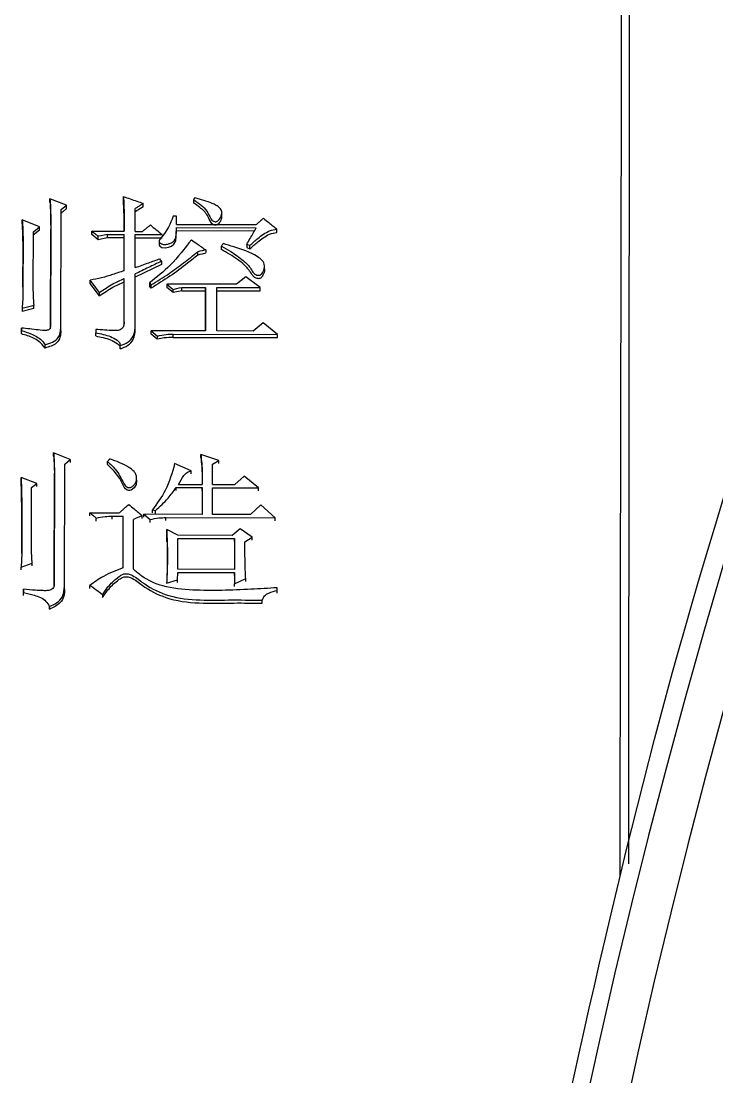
# Model space of a CAD drawing. Header units: millimetres. Extents: x 2451 to 4400, y 944 to 2322.
# Drawn here: x 2925.62 to 2935.14, y 2057.52 to 2071.95 of the extents above; entities that cross this region are included whole.
import ezdxf

# ---------------------------------------------------------------- set-up
doc = ezdxf.new("R2010")
doc.units = ezdxf.units.MM

msp = doc.modelspace()

# ---------------------------------------------------------------- linework, layer by layer
at = {"color": 7, "linetype": 'Continuous', "lineweight": 25}
for p, q in [((2926.24, 2069.435), (2926.013, 2069.522)), ((2926.163, 2067.763), (2926.165, 2069.375)), ((2926.165, 2069.375), (2926.24, 2069.435)), ((2927.289, 2069.412), (2927.181, 2069.344)), ((2927.181, 2069.078), (2927.181, 2069.39)), ((2925.872, 2069.141), (2925.634, 2069.237)), ((2927.744, 2069.285), (2927.701, 2069.285)), ((2927.744, 2069.173), (2927.744, 2069.285)), ((2928.363, 2069.28), (2928.364, 2069.327)), ((2925.872, 2069.095), (2925.785, 2069.026)), ((2925.785, 2068.332), (2925.786, 2069.072)), ((2925.786, 2069.072), (2925.872, 2069.141)), ((2926.024, 2069.15), (2926.022, 2067.79)), ((2926.022, 2067.745), (2926.024, 2069.103)), ((2926.024, 2069.15), (2926.024, 2069.103)), ((2926.586, 2069.079), (2927.03, 2069.079)), ((2926.586, 2069.033), (2926.586, 2069.079)), ((2927.181, 2069.078), (2927.278, 2069.078)), ((2927.744, 2069.173), (2928.836, 2069.171)), ((2927.744, 2069.129), (2928.836, 2069.127)), ((2927.744, 2069.083), (2927.744, 2069.129)), ((2928.809, 2069.081), (2927.744, 2069.083)), ((2929.117, 2069.063), (2929.118, 2069.109)), ((2925.645, 2068.925), (2925.644, 2068.333)), ((2925.645, 2068.879), (2925.645, 2068.925)), ((2926.672, 2068.964), (2926.586, 2069.033)), ((2926.802, 2069.036), (2927.03, 2069.035)), ((2926.802, 2068.989), (2926.802, 2069.036)), ((2927.029, 2068.989), (2926.802, 2068.989)), ((2927.029, 2068.539), (2927.03, 2069.035)), ((2927.029, 2068.989), (2927.03, 2069.035)), ((2927.029, 2068.539), (2927.029, 2068.989)), ((2927.181, 2069.035), (2927.549, 2069.034)), ((2927.181, 2068.583), (2927.181, 2069.035)), ((2927.181, 2068.989), (2927.549, 2068.988)), ((2927.509, 2068.951), (2927.509, 2068.949)), ((2927.509, 2068.939), (2927.509, 2068.905)), ((2925.644, 2068.314), (2925.645, 2068.879)), ((2928.035, 2068.753), (2928.035, 2068.799)), ((2928.706, 2068.902), (2928.749, 2068.884)), ((2928.706, 2068.902), (2928.706, 2068.856)), ((2928.706, 2068.856), (2928.749, 2068.838)), ((2927.537, 2068.623), (2927.18, 2068.45)), ((2927.538, 2068.669), (2927.516, 2068.704)), ((2927.538, 2068.669), (2927.537, 2068.623)), ((2927.18, 2067.797), (2927.181, 2068.496)), ((2928.948, 2068.57), (2928.948, 2068.617)), ((2926.564, 2068.364), (2926.564, 2068.41)), ((2926.693, 2068.198), (2926.564, 2068.364)), ((2927.028, 2067.839), (2927.029, 2068.389)), ((2927.029, 2067.841), (2927.029, 2068.435)), ((2927.375, 2068.373), (2927.397, 2068.347)), ((2927.375, 2068.373), (2927.375, 2068.328)), ((2927.397, 2068.302), (2927.397, 2068.347)), ((2927.613, 2068.355), (2927.7, 2068.285)), ((2928.565, 2068.354), (2927.613, 2068.355)), ((2928.695, 2068.458), (2928.565, 2068.354)), ((2928.89, 2068.309), (2928.695, 2068.458)), ((2926.693, 2068.198), (2926.693, 2068.244)), ((2927.397, 2068.302), (2927.375, 2068.328)), ((2927.699, 2068.24), (2927.613, 2068.31)), ((2927.699, 2068.24), (2927.7, 2068.285)), ((2927.818, 2068.266), (2927.699, 2068.24)), ((2927.818, 2068.266), (2927.819, 2068.311)), ((2927.818, 2068.266), (2928.143, 2068.265)), ((2927.819, 2068.311), (2928.143, 2068.311)), ((2928.142, 2067.716), (2928.143, 2068.265)), ((2928.143, 2068.311), (2928.143, 2067.716)), ((2928.143, 2068.265), (2928.143, 2068.311)), ((2928.294, 2067.716), (2928.295, 2068.31)), ((2928.294, 2068.265), (2928.889, 2068.264)), ((2928.295, 2068.31), (2928.89, 2068.309)), ((2925.633, 2068.027), (2925.796, 2068.07)), ((2925.795, 2068.025), (2925.633, 2067.982)), ((2926.163, 2067.719), (2926.163, 2067.763)), ((2927.028, 2067.796), (2927.029, 2067.841)), ((2927.18, 2067.752), (2927.18, 2067.797)), ((2928.932, 2067.828), (2928.792, 2067.715)), ((2929.127, 2067.67), (2928.932, 2067.828)), ((2925.622, 2067.721), (2925.622, 2067.756)), ((2925.622, 2067.756), (2925.622, 2067.711)), ((2925.622, 2067.676), (2925.622, 2067.721)), ((2925.622, 2067.676), (2925.622, 2067.711)), ((2926.639, 2067.736), (2926.639, 2067.692)), ((2926.639, 2067.736), (2926.639, 2067.692)), ((2926.639, 2067.648), (2926.639, 2067.692)), ((2926.639, 2067.648), (2926.639, 2067.692)), ((2927.178, 2067.689), (2927.178, 2067.734)), ((2927.396, 2067.717), (2927.483, 2067.647)), ((2928.143, 2067.716), (2927.396, 2067.717)), ((2927.396, 2067.673), (2927.396, 2067.717)), ((2927.482, 2067.603), (2927.396, 2067.673)), ((2927.482, 2067.603), (2927.483, 2067.647)), ((2927.699, 2067.673), (2929.127, 2067.67)), ((2927.699, 2067.628), (2927.699, 2067.673)), ((2927.699, 2067.628), (2929.127, 2067.626)), ((2928.792, 2067.715), (2928.294, 2067.716)), ((2926.291, 2065.959), (2926.064, 2066.048)), ((2928.325, 2065.946), (2928.076, 2066.027)), ((2926.213, 2064.228), (2926.215, 2065.897)), ((2926.215, 2065.897), (2926.291, 2065.959)), ((2926.799, 2065.889), (2926.799, 2065.931)), ((2927.946, 2065.805), (2927.719, 2065.903)), ((2928.238, 2065.893), (2928.325, 2065.946)), ((2928.238, 2065.618), (2928.238, 2065.893)), ((2926.074, 2065.773), (2926.073, 2064.264)), ((2926.074, 2065.731), (2926.074, 2065.773)), ((2927.946, 2065.763), (2927.946, 2065.805)), ((2925.836, 2065.631), (2925.62, 2065.712)), ((2925.761, 2065.578), (2925.836, 2065.631)), ((2926.073, 2064.263), (2926.074, 2065.731)), ((2927.198, 2065.677), (2927.199, 2065.701)), ((2927.199, 2065.71), (2927.199, 2065.719)), ((2927.773, 2065.619), (2928.097, 2065.618)), ((2928.238, 2065.618), (2928.541, 2065.617)), ((2928.671, 2065.733), (2928.541, 2065.617)), ((2928.865, 2065.572), (2928.671, 2065.733)), ((2925.76, 2064.748), (2925.761, 2065.578)), ((2927.74, 2065.574), (2928.097, 2065.574)), ((2928.097, 2065.574), (2928.097, 2065.209)), ((2928.097, 2065.532), (2928.097, 2065.574)), ((2928.237, 2065.208), (2928.238, 2065.573)), ((2928.238, 2065.573), (2928.865, 2065.572)), ((2928.897, 2065.341), (2928.757, 2065.207)), ((2929.092, 2065.162), (2928.897, 2065.341)), ((2926.56, 2065.189), (2926.561, 2065.229)), ((2926.561, 2065.229), (2926.961, 2065.228)), ((2926.647, 2065.117), (2926.647, 2065.158)), ((2926.863, 2065.143), (2926.864, 2065.184)), ((2926.864, 2065.184), (2927.015, 2065.184)), ((2927.014, 2064.478), (2927.015, 2065.184)), ((2927.015, 2065.143), (2927.015, 2065.184)), ((2927.296, 2065.21), (2927.383, 2065.139)), ((2928.097, 2065.209), (2927.296, 2065.21)), ((2927.296, 2065.169), (2927.296, 2065.21)), ((2927.415, 2065.272), (2927.459, 2065.263)), ((2927.415, 2065.231), (2927.415, 2065.272)), ((2927.599, 2065.165), (2929.092, 2065.162)), ((2927.599, 2065.124), (2927.599, 2065.165)), ((2928.757, 2065.207), (2928.237, 2065.208)), ((2927.155, 2064.459), (2927.156, 2065.139)), ((2927.383, 2065.098), (2927.383, 2065.139)), ((2927.761, 2064.924), (2927.61, 2065.004)), ((2927.614, 2064.839), (2927.61, 2064.963)), ((2928.507, 2064.922), (2927.761, 2064.924)), ((2927.761, 2064.879), (2928.54, 2064.877)), ((2927.761, 2064.458), (2927.761, 2064.879)), ((2928.616, 2065.011), (2928.507, 2064.922)), ((2928.54, 2064.877), (2928.539, 2064.457)), ((2928.778, 2064.895), (2928.616, 2065.011)), ((2928.68, 2064.833), (2928.778, 2064.895)), ((2925.63, 2064.677), (2925.619, 2064.489)), ((2925.619, 2064.489), (2925.77, 2064.543)), ((2925.619, 2064.45), (2925.619, 2064.489)), ((2928.539, 2064.457), (2927.761, 2064.458)), ((2927.609, 2064.27), (2927.76, 2064.315)), ((2927.76, 2064.315), (2927.761, 2064.414)), ((2927.761, 2064.414), (2928.539, 2064.412)), ((2928.539, 2064.412), (2928.539, 2064.26)), ((2928.539, 2064.26), (2928.691, 2064.331)), ((2925.651, 2064.139), (2925.651, 2064.184)), ((2925.651, 2064.184), (2925.651, 2064.145)), ((2926.073, 2064.224), (2926.073, 2064.264)), ((2926.213, 2064.188), (2926.213, 2064.228)), ((2926.559, 2064.197), (2926.56, 2064.236)), ((2928.539, 2064.221), (2928.539, 2064.26)), ((2929.123, 2064.169), (2929.123, 2064.205)), ((2929.123, 2064.13), (2929.123, 2064.169)), ((2925.651, 2064.101), (2925.651, 2064.139)), ((2926.007, 2063.912), (2926.008, 2063.95))]:
    msp.add_line(p, q, dxfattribs=at)
at = {"color": 7, "linetype": 'Continuous', "lineweight": 25, "flags": 128}
for points in [[(2933.9, 2109.144), (2933.899, 2108.637), (2933.897, 2107.779), (2933.895, 2106.574), (2933.892, 2105.028), (2933.889, 2103.148), (2933.885, 2100.944), (2933.88, 2098.426), (2933.874, 2095.605), (2933.869, 2092.496), (2933.862, 2089.114), (2933.855, 2085.474), (2933.848, 2081.595), (2933.84, 2077.494), (2933.832, 2073.192), (2933.824, 2068.71), (2933.815, 2064.067), (2933.808, 2060.265)], [(2926.013, 2069.475), (2926.013, 2069.502), (2926.013, 2069.522)], [(2927.019, 2069.508), (2927.019, 2069.534), (2927.019, 2069.555)], [(2927.982, 2069.463), (2927.982, 2069.478), (2927.982, 2069.494), (2927.982, 2069.51)], [(2926.24, 2069.388), (2926.24, 2069.415), (2926.24, 2069.435)], [(2927.289, 2069.412), (2927.29, 2069.439), (2927.29, 2069.459)], [(2925.634, 2069.191), (2925.634, 2069.217), (2925.634, 2069.237)], [(2925.872, 2069.095), (2925.872, 2069.121), (2925.872, 2069.141)], [(2927.514, 2068.914), (2927.508, 2068.901), (2927.509, 2068.888), (2927.516, 2068.876), (2927.528, 2068.867), (2927.543, 2068.859), (2927.589, 2068.854), (2927.633, 2068.861), (2927.675, 2068.876), (2927.709, 2068.901), (2927.734, 2068.949), (2927.74, 2069.001), (2927.744, 2069.083), (2927.744, 2069.083)], [(2926.672, 2068.964), (2926.673, 2068.989), (2926.673, 2069.01)], [(2926.802, 2068.989), (2926.753, 2068.98), (2926.713, 2068.972), (2926.672, 2068.964)], [(2926.802, 2069.036), (2926.754, 2069.026), (2926.713, 2069.018), (2926.673, 2069.01)], [(2928.144, 2068.825), (2928.095, 2068.813), (2928.065, 2068.806), (2928.035, 2068.799)], [(2928.143, 2068.779), (2928.095, 2068.767), (2928.065, 2068.76), (2928.035, 2068.753)], [(2928.144, 2068.825), (2928.144, 2068.799), (2928.143, 2068.779)], [(2928.36, 2068.83), (2928.36, 2068.851), (2928.36, 2068.864), (2928.36, 2068.876)], [(2928.749, 2068.838), (2928.749, 2068.861), (2928.749, 2068.873), (2928.749, 2068.884)], [(2927.029, 2068.389), (2927.029, 2068.403), (2927.029, 2068.416), (2927.029, 2068.435)], [(2927.613, 2068.355), (2927.613, 2068.33), (2927.613, 2068.31)], [(2927.7, 2068.285), (2927.748, 2068.296), (2927.783, 2068.304), (2927.819, 2068.311)], [(2928.889, 2068.264), (2928.889, 2068.289), (2928.89, 2068.309)], [(2925.795, 2068.025), (2925.795, 2068.051), (2925.796, 2068.07)], [(2925.633, 2068.027), (2925.633, 2068.002), (2925.633, 2067.982)], [(2929.127, 2067.626), (2929.127, 2067.651), (2929.127, 2067.67)], [(2925.946, 2067.483), (2925.946, 2067.496), (2925.946, 2067.508), (2925.946, 2067.527)], [(2926.974, 2067.472), (2926.974, 2067.485), (2926.974, 2067.498), (2926.974, 2067.516)], [(2926.064, 2066.006), (2926.064, 2066.03), (2926.064, 2066.048)], [(2928.076, 2065.985), (2928.076, 2066.008), (2928.076, 2066.027)], [(2926.291, 2065.959), (2926.291, 2065.935), (2926.291, 2065.917)], [(2927.196, 2065.676), (2927.199, 2065.661), (2927.191, 2065.616), (2927.165, 2065.573), (2927.126, 2065.54), (2927.108, 2065.533), (2927.089, 2065.533), (2927.069, 2065.54), (2927.045, 2065.557), (2927.028, 2065.58), (2926.97, 2065.699), (2926.893, 2065.798), (2926.799, 2065.889), (2926.799, 2065.889)], [(2928.324, 2065.905), (2928.325, 2065.928), (2928.325, 2065.946)], [(2925.62, 2065.67), (2925.62, 2065.693), (2925.62, 2065.712)], [(2925.836, 2065.59), (2925.836, 2065.613), (2925.836, 2065.631)], [(2927.74, 2065.533), (2927.74, 2065.545), (2927.74, 2065.558), (2927.74, 2065.574)], [(2928.865, 2065.531), (2928.865, 2065.554), (2928.865, 2065.572)], [(2927.275, 2065.192), (2927.23, 2065.172), (2927.193, 2065.156), (2927.156, 2065.139)], [(2927.274, 2065.152), (2927.275, 2065.174), (2927.275, 2065.192)], [(2927.458, 2065.222), (2927.458, 2065.24), (2927.459, 2065.252), (2927.459, 2065.263)], [(2929.092, 2065.122), (2929.092, 2065.144), (2929.092, 2065.162)], [(2927.61, 2064.963), (2927.61, 2064.986), (2927.61, 2065.004)], [(2928.54, 2064.837), (2928.54, 2064.859), (2928.54, 2064.877)], [(2928.778, 2064.855), (2928.778, 2064.877), (2928.778, 2064.895)], [(2925.77, 2064.503), (2925.77, 2064.525), (2925.77, 2064.543)], [(2927.76, 2064.276), (2927.76, 2064.297), (2927.76, 2064.315)], [(2928.539, 2064.373), (2928.539, 2064.394), (2928.539, 2064.412)], [(2928.691, 2064.292), (2928.691, 2064.313), (2928.691, 2064.331)], [(2926.733, 2064.11), (2926.733, 2064.1), (2926.732, 2064.09), (2926.732, 2064.072)], [(2928.917, 2063.996), (2928.917, 2064.006), (2928.917, 2064.017), (2928.918, 2064.035)]]:
    msp.add_lwpolyline(points, dxfattribs=at)
at = {"color": 7, "linetype": 'Continuous', "lineweight": 25}
for centre, radius, start, end in [((3030.019, 2036.324), 98.896, 99.98751, 170.15867), ((3030.037, 2036.356), 98.356, 99.97048, 170.17569), ((3030.04, 2036.361), 96.559, 99.97048, 170.17569)]:
    msp.add_arc(centre, radius, start, end, dxfattribs=at)
for points, knots in [([(2933.931, 2060.433), (2933.931, 2060.853), (2933.934, 2063.208), (2933.938, 2067.319), (2933.943, 2072.727), (2933.948, 2078.478), (2933.95, 2084.43), (2933.951, 2090.356), (2933.95, 2095.625), (2933.946, 2100.151), (2933.941, 2103.905), (2933.934, 2106.494), (2933.926, 2108.187), (2933.919, 2109.267), (2933.912, 2109.994), (2933.906, 2110.145), (2933.903, 2110.221)], [0, 0, 0, 0, 0.014578, 0.081755, 0.14893, 0.216107, 0.307058, 0.398277, 0.489229, 0.580182, 0.671403, 0.762355, 0.82102, 0.879684, 0.93984, 1, 1, 1, 1]), ([(2932.27, 2053.205), (2932.954, 2056.505), (2934.321, 2063.105), (2937.637, 2072.677), (2941.844, 2081.874), (2946.967, 2090.609), (2953.015, 2098.704), (2957.736, 2104.223), (2960.623, 2106.789), (2960.992, 2107.117)], [0, 0, 0, 0, 0.1626891, 0.3253783, 0.4880674, 0.6507566, 0.8134457, 0.9761349, 1, 1, 1, 1]), ([(2926.013, 2069.522), (2926.016, 2069.485), (2926.021, 2069.412), (2926.024, 2069.288), (2926.024, 2069.2), (2926.024, 2069.15)], [0, 0, 0, 0, 0.296264, 0.592549, 1, 1, 1, 1]), ([(2927.019, 2069.555), (2927.023, 2069.473), (2927.028, 2069.353), (2927.03, 2069.194), (2927.03, 2069.117), (2927.03, 2069.079)], [0, 0, 0, 0, 0.51479, 0.757386, 1, 1, 1, 1]), ([(2927.019, 2069.555), (2927.05, 2069.544), (2927.111, 2069.523), (2927.201, 2069.491), (2927.26, 2069.47), (2927.29, 2069.459)], [0, 0, 0, 0, 0.343534, 0.671767, 1, 1, 1, 1]), ([(2927.029, 2069.079), (2927.029, 2069.104), (2927.029, 2069.172), (2927.028, 2069.315), (2927.022, 2069.432), (2927.019, 2069.508)], [0, 0, 0, 0, 0.180625, 0.46896, 1, 1, 1, 1]), ([(2927.982, 2069.51), (2928.05, 2069.463), (2928.151, 2069.393), (2928.197, 2069.279), (2928.225, 2069.235), (2928.243, 2069.22), (2928.26, 2069.211), (2928.279, 2069.208), (2928.295, 2069.211), (2928.313, 2069.222), (2928.34, 2069.253), (2928.362, 2069.296), (2928.366, 2069.342), (2928.357, 2069.373), (2928.332, 2069.405), (2928.238, 2069.467), (2928.115, 2069.504), (2928.014, 2069.53), (2927.993, 2069.536)], [0, 0, 0, 0, 0.227642, 0.340918, 0.369431, 0.383636, 0.40814, 0.421602, 0.435184, 0.450933, 0.481252, 0.554321, 0.592682, 0.621742, 0.650784, 0.712011, 0.938181, 1, 1, 1, 1]), ([(2927.982, 2069.51), (2927.983, 2069.512), (2927.985, 2069.517), (2927.989, 2069.526), (2927.991, 2069.533), (2927.993, 2069.536)], [0, 0, 0, 0, 0.250291, 0.625145, 1, 1, 1, 1]), ([(2926.013, 2069.475), (2926.015, 2069.439), (2926.02, 2069.366), (2926.023, 2069.242), (2926.023, 2069.155), (2926.024, 2069.103)], [0, 0, 0, 0, 0.293714, 0.587449, 1, 1, 1, 1]), ([(2926.164, 2069.328), (2926.177, 2069.338), (2926.202, 2069.358), (2926.228, 2069.378), (2926.24, 2069.388)], [0, 0, 0, 0, 0.5, 1, 1, 1, 1]), ([(2927.29, 2069.459), (2927.276, 2069.451), (2927.251, 2069.435), (2927.215, 2069.412), (2927.193, 2069.397), (2927.181, 2069.39)], [0, 0, 0, 0, 0.37438, 0.68719, 1, 1, 1, 1]), ([(2928.362, 2069.28), (2928.36, 2069.266), (2928.356, 2069.231), (2928.331, 2069.193), (2928.305, 2069.17), (2928.289, 2069.163), (2928.274, 2069.162), (2928.255, 2069.167), (2928.235, 2069.178), (2928.2, 2069.219), (2928.172, 2069.309), (2928.08, 2069.396), (2928.01, 2069.444), (2927.982, 2069.463)], [0, 0, 0, 0, 0.075154, 0.191441, 0.226394, 0.248887, 0.271547, 0.299758, 0.340806, 0.382933, 0.572526, 0.832032, 1, 1, 1, 1]), ([(2925.634, 2069.237), (2925.637, 2069.204), (2925.642, 2069.136), (2925.645, 2069.031), (2925.645, 2068.96), (2925.645, 2068.925)], [0, 0, 0, 0, 0.318731, 0.6592723, 1, 1, 1, 1]), ([(2927.701, 2069.285), (2927.658, 2069.183), (2927.612, 2069.071), (2927.52, 2068.974), (2927.507, 2068.952), (2927.508, 2068.934), (2927.516, 2068.922), (2927.528, 2068.912), (2927.551, 2068.901), (2927.589, 2068.898), (2927.634, 2068.905), (2927.675, 2068.921), (2927.716, 2068.948), (2927.737, 2068.995), (2927.741, 2069.057), (2927.743, 2069.102), (2927.744, 2069.129)], [0, 0, 0, 0, 0.410683, 0.44895, 0.485442, 0.501739, 0.51856, 0.536626, 0.555643, 0.608214, 0.659889, 0.710594, 0.760792, 0.827972, 0.894991, 1, 1, 1, 1]), ([(2928.836, 2069.171), (2928.848, 2069.181), (2928.87, 2069.201), (2928.903, 2069.23), (2928.923, 2069.248), (2928.934, 2069.257)], [0, 0, 0, 0, 0.362123, 0.681062, 1, 1, 1, 1]), ([(2928.934, 2069.257), (2928.958, 2069.237), (2929.001, 2069.203), (2929.063, 2069.154), (2929.099, 2069.124), (2929.117, 2069.109)], [0, 0, 0, 0, 0.403141, 0.70157, 1, 1, 1, 1]), ([(2925.645, 2068.879), (2925.645, 2068.912), (2925.644, 2068.98), (2925.641, 2069.084), (2925.636, 2069.155), (2925.634, 2069.191)], [0, 0, 0, 0, 0.315997, 0.657909, 1, 1, 1, 1]), ([(2926.673, 2069.01), (2926.66, 2069.02), (2926.64, 2069.036), (2926.611, 2069.059), (2926.594, 2069.073), (2926.586, 2069.079)], [0, 0, 0, 0, 0.4283606, 0.7141803, 1, 1, 1, 1]), ([(2927.278, 2069.078), (2927.291, 2069.088), (2927.315, 2069.107), (2927.351, 2069.136), (2927.375, 2069.155), (2927.387, 2069.165)], [0, 0, 0, 0, 0.342692, 0.671346, 1, 1, 1, 1]), ([(2927.387, 2069.165), (2927.414, 2069.143), (2927.468, 2069.099), (2927.522, 2069.056), (2927.549, 2069.034)], [0, 0, 0, 0, 0.5, 1, 1, 1, 1]), ([(2928.706, 2068.902), (2928.721, 2068.928), (2928.751, 2068.979), (2928.794, 2069.054), (2928.822, 2069.103), (2928.836, 2069.127)], [0, 0, 0, 0, 0.349952, 0.674976, 1, 1, 1, 1]), ([(2928.749, 2068.884), (2928.784, 2068.918), (2928.841, 2068.973), (2928.932, 2069.039), (2929.017, 2069.09), (2929.084, 2069.103), (2929.117, 2069.109)], [0, 0, 0, 0, 0.334415, 0.553138, 0.774737, 1, 1, 1, 1]), ([(2928.749, 2068.838), (2928.784, 2068.871), (2928.841, 2068.926), (2928.931, 2068.993), (2929.016, 2069.044), (2929.083, 2069.057), (2929.117, 2069.063)], [0, 0, 0, 0, 0.334339, 0.553042, 0.774659, 1, 1, 1, 1]), ([(2927.949, 2068.964), (2927.857, 2068.844), (2927.692, 2068.626), (2927.473, 2068.451), (2927.375, 2068.373)], [0, 0, 0, 0, 0.555283, 1, 1, 1, 1]), ([(2927.949, 2068.964), (2927.975, 2068.945), (2928.02, 2068.913), (2928.085, 2068.866), (2928.124, 2068.839), (2928.144, 2068.825)], [0, 0, 0, 0, 0.400141, 0.70007, 1, 1, 1, 1]), ([(2928.36, 2068.876), (2928.403, 2068.852), (2928.507, 2068.792), (2928.646, 2068.693), (2928.754, 2068.592), (2928.789, 2068.513), (2928.827, 2068.485), (2928.854, 2068.476), (2928.878, 2068.477), (2928.897, 2068.484), (2928.916, 2068.501), (2928.938, 2068.542), (2928.953, 2068.594), (2928.943, 2068.648), (2928.909, 2068.693), (2928.782, 2068.786), (2928.59, 2068.847), (2928.431, 2068.896), (2928.382, 2068.911)], [0, 0, 0, 0, 0.0982305, 0.2380808, 0.342824, 0.3950127, 0.4156162, 0.4363067, 0.4488043, 0.4613909, 0.4749584, 0.5000075, 0.5591638, 0.5871907, 0.6151163, 0.6746096, 0.9000732, 1, 1, 1, 1]), ([(2928.36, 2068.876), (2928.364, 2068.882), (2928.371, 2068.894), (2928.378, 2068.905), (2928.382, 2068.911)], [0, 0, 0, 0, 0.499456, 1, 1, 1, 1]), ([(2927.397, 2068.347), (2927.48, 2068.397), (2927.634, 2068.49), (2927.843, 2068.646), (2927.971, 2068.748), (2928.035, 2068.799)], [0, 0, 0, 0, 0.3679592, 0.6837741, 1, 1, 1, 1]), ([(2928.946, 2068.571), (2928.947, 2068.565), (2928.95, 2068.534), (2928.935, 2068.492), (2928.914, 2068.454), (2928.896, 2068.438), (2928.878, 2068.431), (2928.858, 2068.431), (2928.835, 2068.436), (2928.809, 2068.45), (2928.763, 2068.505), (2928.706, 2068.6), (2928.554, 2068.716), (2928.435, 2068.787), (2928.36, 2068.83)], [0, 0, 0, 0, 0.02232, 0.1187247, 0.1624937, 0.1838858, 0.2054796, 0.2245934, 0.2537432, 0.2835186, 0.3271043, 0.5106076, 0.6943614, 1, 1, 1, 1]), ([(2927.181, 2068.583), (2927.212, 2068.594), (2927.273, 2068.616), (2927.385, 2068.657), (2927.466, 2068.686), (2927.516, 2068.704)], [0, 0, 0, 0, 0.276037, 0.552075, 1, 1, 1, 1]), ([(2927.538, 2068.669), (2927.479, 2068.641), (2927.39, 2068.598), (2927.271, 2068.54), (2927.211, 2068.51), (2927.181, 2068.496)], [0, 0, 0, 0, 0.4912162, 0.745608, 1, 1, 1, 1]), ([(2928.035, 2068.753), (2927.989, 2068.716), (2927.865, 2068.618), (2927.658, 2068.46), (2927.484, 2068.354), (2927.397, 2068.302)], [0, 0, 0, 0, 0.227248, 0.612658, 1, 1, 1, 1]), ([(2927.029, 2068.539), (2926.976, 2068.522), (2926.874, 2068.488), (2926.72, 2068.441), (2926.616, 2068.42), (2926.564, 2068.41)], [0, 0, 0, 0, 0.346532, 0.672536, 1, 1, 1, 1]), ([(2926.693, 2068.244), (2926.674, 2068.268), (2926.643, 2068.308), (2926.6, 2068.363), (2926.576, 2068.394), (2926.564, 2068.41)], [0, 0, 0, 0, 0.440732, 0.720366, 1, 1, 1, 1]), ([(2926.693, 2068.244), (2926.753, 2068.284), (2926.859, 2068.356), (2926.977, 2068.41), (2927.029, 2068.435)], [0, 0, 0, 0, 0.556535, 1, 1, 1, 1]), ([(2926.693, 2068.198), (2926.752, 2068.238), (2926.858, 2068.31), (2926.977, 2068.365), (2927.029, 2068.389)], [0, 0, 0, 0, 0.5565026, 1, 1, 1, 1]), ([(2925.644, 2068.333), (2925.644, 2068.302), (2925.644, 2068.239), (2925.64, 2068.137), (2925.636, 2068.066), (2925.633, 2068.027)], [0, 0, 0, 0, 0.306538, 0.613101, 1, 1, 1, 1]), ([(2925.796, 2068.07), (2925.793, 2068.1), (2925.789, 2068.159), (2925.786, 2068.246), (2925.785, 2068.304), (2925.785, 2068.332)], [0, 0, 0, 0, 0.340831, 0.670338, 1, 1, 1, 1]), ([(2926.022, 2067.79), (2926.022, 2067.783), (2926.022, 2067.768), (2926.015, 2067.75), (2926.003, 2067.736), (2925.987, 2067.727), (2925.936, 2067.72), (2925.813, 2067.736), (2925.699, 2067.748), (2925.622, 2067.756)], [0, 0, 0, 0, 0.052887, 0.108181, 0.143241, 0.178364, 0.234317, 0.480646, 1, 1, 1, 1]), ([(2925.946, 2067.527), (2925.981, 2067.537), (2926.049, 2067.557), (2926.153, 2067.631), (2926.159, 2067.714), (2926.163, 2067.763)], [0, 0, 0, 0, 0.2941305, 0.5765812, 1, 1, 1, 1]), ([(2927.028, 2067.841), (2927.028, 2067.825), (2927.026, 2067.793), (2927.003, 2067.744), (2926.945, 2067.72), (2926.822, 2067.723), (2926.72, 2067.731), (2926.639, 2067.736)], [0, 0, 0, 0, 0.111586, 0.225233, 0.353074, 0.48645, 1, 1, 1, 1]), ([(2926.974, 2067.516), (2927.011, 2067.53), (2927.084, 2067.556), (2927.173, 2067.656), (2927.177, 2067.744), (2927.18, 2067.797)], [0, 0, 0, 0, 0.293069, 0.573859, 1, 1, 1, 1]), ([(2925.622, 2067.721), (2925.667, 2067.708), (2925.739, 2067.688), (2925.831, 2067.642), (2925.901, 2067.593), (2925.931, 2067.549), (2925.946, 2067.527)], [0, 0, 0, 0, 0.347625, 0.569681, 0.787632, 1, 1, 1, 1]), ([(2925.946, 2067.483), (2925.921, 2067.515), (2925.878, 2067.57), (2925.789, 2067.619), (2925.708, 2067.653), (2925.651, 2067.668), (2925.622, 2067.676)], [0, 0, 0, 0, 0.329538, 0.550163, 0.774094, 1, 1, 1, 1]), ([(2926.163, 2067.719), (2926.161, 2067.689), (2926.159, 2067.628), (2926.093, 2067.524), (2926.003, 2067.499), (2925.946, 2067.483)], [0, 0, 0, 0, 0.270029, 0.543705, 1, 1, 1, 1]), ([(2926.639, 2067.692), (2926.708, 2067.678), (2926.812, 2067.657), (2926.92, 2067.604), (2926.967, 2067.559), (2926.972, 2067.53), (2926.974, 2067.516)], [0, 0, 0, 0, 0.5121247, 0.7727852, 0.8884477, 1, 1, 1, 1]), ([(2926.639, 2067.648), (2926.708, 2067.634), (2926.811, 2067.612), (2926.92, 2067.56), (2926.967, 2067.514), (2926.972, 2067.486), (2926.974, 2067.472)], [0, 0, 0, 0, 0.512262, 0.772929, 0.888543, 1, 1, 1, 1]), ([(2926.974, 2067.472), (2927.011, 2067.485), (2927.084, 2067.511), (2927.173, 2067.612), (2927.177, 2067.699), (2927.18, 2067.752)], [0, 0, 0, 0, 0.293237, 0.574039, 1, 1, 1, 1]), ([(2927.699, 2067.628), (2927.658, 2067.627), (2927.584, 2067.626), (2927.514, 2067.61), (2927.482, 2067.603)], [0, 0, 0, 0, 0.561086, 1, 1, 1, 1]), ([(2927.483, 2067.647), (2927.522, 2067.656), (2927.594, 2067.671), (2927.667, 2067.672), (2927.699, 2067.673)], [0, 0, 0, 0, 0.5588348, 1, 1, 1, 1]), ([(2926.064, 2066.048), (2926.066, 2066.018), (2926.07, 2065.957), (2926.073, 2065.865), (2926.074, 2065.804), (2926.074, 2065.773)], [0, 0, 0, 0, 0.331886, 0.665867, 1, 1, 1, 1]), ([(2928.076, 2066.027), (2928.081, 2065.986), (2928.092, 2065.904), (2928.096, 2065.768), (2928.097, 2065.672), (2928.097, 2065.618)], [0, 0, 0, 0, 0.301938, 0.603838, 1, 1, 1, 1]), ([(2926.064, 2066.006), (2926.066, 2065.975), (2926.07, 2065.914), (2926.073, 2065.823), (2926.074, 2065.762), (2926.074, 2065.731)], [0, 0, 0, 0, 0.332348, 0.666098, 1, 1, 1, 1]), ([(2926.799, 2065.931), (2926.837, 2065.898), (2926.933, 2065.812), (2926.994, 2065.689), (2927.036, 2065.607), (2927.056, 2065.589), (2927.074, 2065.578), (2927.096, 2065.573), (2927.116, 2065.576), (2927.142, 2065.59), (2927.17, 2065.617), (2927.195, 2065.658), (2927.202, 2065.707), (2927.192, 2065.755), (2927.157, 2065.807), (2927.082, 2065.863), (2926.968, 2065.918), (2926.878, 2065.951), (2926.832, 2065.967)], [0, 0, 0, 0, 0.132576, 0.339199, 0.368942, 0.383767, 0.408892, 0.423885, 0.438973, 0.45932, 0.498147, 0.542368, 0.587069, 0.63299, 0.675109, 0.75468, 0.876187, 1, 1, 1, 1]), ([(2926.799, 2065.931), (2926.802, 2065.934), (2926.809, 2065.942), (2926.82, 2065.954), (2926.828, 2065.963), (2926.832, 2065.967)], [0, 0, 0, 0, 0.2528387, 0.6263951, 1, 1, 1, 1]), ([(2927.719, 2065.903), (2927.684, 2065.778), (2927.622, 2065.552), (2927.479, 2065.358), (2927.415, 2065.272)], [0, 0, 0, 0, 0.555082, 1, 1, 1, 1]), ([(2928.076, 2065.984), (2928.081, 2065.944), (2928.091, 2065.863), (2928.095, 2065.741), (2928.096, 2065.659), (2928.096, 2065.618)], [0, 0, 0, 0, 0.333438, 0.666838, 1, 1, 1, 1]), ([(2927.773, 2065.619), (2927.795, 2065.66), (2927.826, 2065.719), (2927.886, 2065.786), (2927.926, 2065.799), (2927.946, 2065.805)], [0, 0, 0, 0, 0.55151, 0.77279, 1, 1, 1, 1]), ([(2925.62, 2065.712), (2925.624, 2065.553), (2925.629, 2065.314), (2925.63, 2064.969), (2925.63, 2064.783), (2925.63, 2064.677)], [0, 0, 0, 0, 0.462622, 0.693931, 1, 1, 1, 1]), ([(2925.63, 2064.673), (2925.63, 2064.741), (2925.63, 2064.829), (2925.629, 2064.936), (2925.629, 2064.996), (2925.629, 2065.056), (2925.629, 2065.136), (2925.628, 2065.341), (2925.623, 2065.525), (2925.62, 2065.67)], [0, 0, 0, 0, 0.203596, 0.263608, 0.323621, 0.383633, 0.443646, 0.563671, 1, 1, 1, 1]), ([(2927.459, 2065.263), (2927.518, 2065.317), (2927.624, 2065.412), (2927.705, 2065.525), (2927.74, 2065.574)], [0, 0, 0, 0, 0.5632806, 1, 1, 1, 1]), ([(2926.961, 2065.228), (2926.973, 2065.239), (2926.997, 2065.26), (2927.04, 2065.299), (2927.071, 2065.327), (2927.091, 2065.344)], [0, 0, 0, 0, 0.275028, 0.550056, 1, 1, 1, 1]), ([(2927.091, 2065.344), (2927.116, 2065.324), (2927.159, 2065.288), (2927.22, 2065.238), (2927.256, 2065.207), (2927.275, 2065.192)], [0, 0, 0, 0, 0.403163, 0.701581, 1, 1, 1, 1]), ([(2926.647, 2065.158), (2926.635, 2065.168), (2926.614, 2065.185), (2926.585, 2065.209), (2926.569, 2065.222), (2926.561, 2065.229)], [0, 0, 0, 0, 0.428361, 0.71418, 1, 1, 1, 1]), ([(2926.647, 2065.158), (2926.687, 2065.166), (2926.758, 2065.182), (2926.831, 2065.184), (2926.864, 2065.184)], [0, 0, 0, 0, 0.558835, 1, 1, 1, 1]), ([(2927.383, 2065.139), (2927.422, 2065.147), (2927.494, 2065.163), (2927.567, 2065.164), (2927.599, 2065.165)], [0, 0, 0, 0, 0.558835, 1, 1, 1, 1]), ([(2927.61, 2065.004), (2927.614, 2064.917), (2927.621, 2064.751), (2927.621, 2064.507), (2927.613, 2064.349), (2927.609, 2064.27)], [0, 0, 0, 0, 0.357248, 0.678403, 1, 1, 1, 1]), ([(2925.77, 2064.543), (2925.769, 2064.56), (2925.766, 2064.596), (2925.762, 2064.664), (2925.761, 2064.715), (2925.76, 2064.748)], [0, 0, 0, 0, 0.2577224, 0.5154519, 1, 1, 1, 1]), ([(2927.614, 2064.842), (2927.616, 2064.775), (2927.619, 2064.662), (2927.618, 2064.519), (2927.615, 2064.413), (2927.614, 2064.378), (2927.613, 2064.358)], [0, 0, 0, 0, 0.425746, 0.708675, 0.830101, 1, 1, 1, 1]), ([(2928.691, 2064.331), (2928.687, 2064.412), (2928.682, 2064.536), (2928.681, 2064.703), (2928.681, 2064.789), (2928.68, 2064.833)], [0, 0, 0, 0, 0.482176, 0.741075, 1, 1, 1, 1]), ([(2927.014, 2064.478), (2926.922, 2064.443), (2926.757, 2064.382), (2926.62, 2064.281), (2926.56, 2064.236)], [0, 0, 0, 0, 0.564353, 1, 1, 1, 1]), ([(2929.123, 2064.205), (2929.003, 2064.198), (2928.619, 2064.175), (2928.096, 2064.156), (2927.583, 2064.204), (2927.308, 2064.325), (2927.192, 2064.426), (2927.155, 2064.459)], [0, 0, 0, 0, 0.176102, 0.564603, 0.766922, 0.923793, 1, 1, 1, 1]), ([(2926.732, 2064.071), (2926.756, 2064.106), (2926.812, 2064.192), (2926.904, 2064.277), (2926.979, 2064.336), (2927.026, 2064.357), (2927.075, 2064.358), (2927.166, 2064.327), (2927.317, 2064.198), (2927.76, 2063.967), (2928.35, 2064.002), (2928.789, 2063.996), (2928.917, 2063.995)], [0, 0, 0, 0, 0.056759, 0.134911, 0.161237, 0.179521, 0.198009, 0.22074, 0.297957, 0.452198, 0.839526, 1, 1, 1, 1]), ([(2926.733, 2064.11), (2926.756, 2064.146), (2926.812, 2064.232), (2926.904, 2064.317), (2926.978, 2064.376), (2927.025, 2064.397), (2927.074, 2064.399), (2927.165, 2064.368), (2927.315, 2064.241), (2927.732, 2064.017), (2928.323, 2064.043), (2928.765, 2064.037), (2928.918, 2064.035)], [0, 0, 0, 0, 0.056836, 0.13451, 0.160696, 0.17921, 0.197944, 0.220552, 0.296632, 0.448409, 0.809055, 1, 1, 1, 1]), ([(2926.073, 2064.264), (2926.072, 2064.249), (2926.07, 2064.225), (2926.053, 2064.194), (2926.02, 2064.171), (2925.969, 2064.164), (2925.899, 2064.167), (2925.793, 2064.172), (2925.706, 2064.18), (2925.651, 2064.184)], [0, 0, 0, 0, 0.101022, 0.16229, 0.225577, 0.345591, 0.4673, 0.658589, 1, 1, 1, 1]), ([(2926.213, 2064.188), (2926.212, 2064.155), (2926.211, 2064.089), (2926.148, 2063.978), (2926.061, 2063.936), (2926.007, 2063.91)], [0, 0, 0, 0, 0.271788, 0.547924, 1, 1, 1, 1]), ([(2926.008, 2063.95), (2926.042, 2063.965), (2926.11, 2063.995), (2926.202, 2064.088), (2926.209, 2064.176), (2926.213, 2064.228)], [0, 0, 0, 0, 0.292444, 0.574659, 1, 1, 1, 1]), ([(2926.733, 2064.11), (2926.704, 2064.131), (2926.646, 2064.173), (2926.588, 2064.215), (2926.56, 2064.236)], [0, 0, 0, 0, 0.500034, 1, 1, 1, 1]), ([(2928.918, 2064.035), (2928.926, 2064.055), (2928.944, 2064.098), (2929.022, 2064.144), (2929.084, 2064.16), (2929.123, 2064.169)], [0, 0, 0, 0, 0.267154, 0.547116, 1, 1, 1, 1]), ([(2925.651, 2064.139), (2925.699, 2064.128), (2925.779, 2064.11), (2925.885, 2064.076), (2925.963, 2064.024), (2925.993, 2063.974), (2926.008, 2063.95)], [0, 0, 0, 0, 0.348257, 0.572012, 0.789055, 1, 1, 1, 1])]:
    msp.add_open_spline(points, degree=3, knots=knots, dxfattribs=at)

doc.saveas('drawing.dxf')
